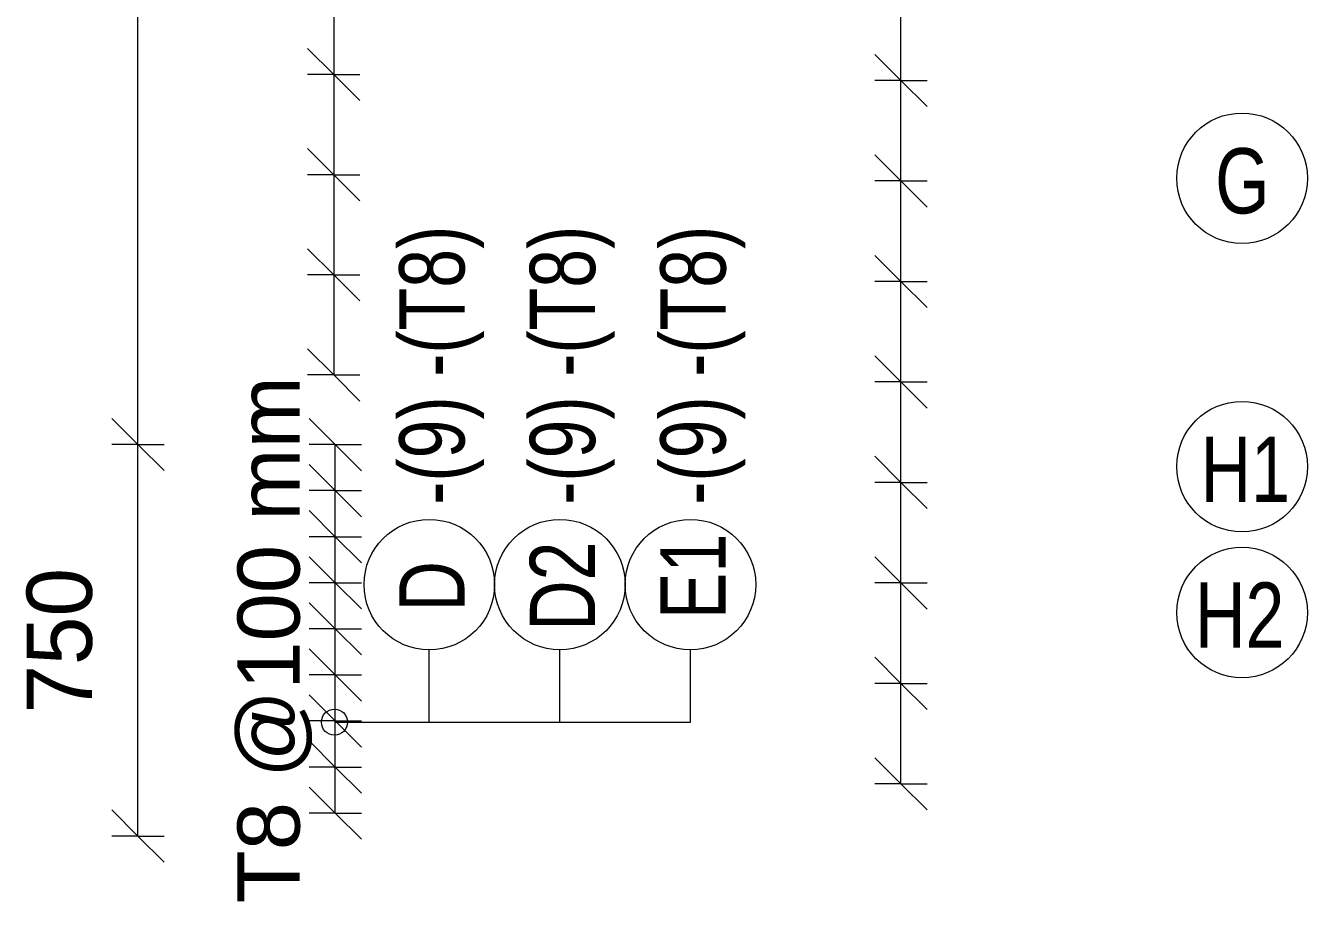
# Model space of a CAD drawing. Header units: millimetres. Extents: x -8986 to 3673, y -4076 to 6166.
# Drawn here: x -2596 to -142, y -1520 to 158 of the extents above; entities that cross this region are included whole.
import ezdxf

# ---------------------------------------------------------------- set-up
doc = ezdxf.new("R2010")
doc.units = ezdxf.units.MM
for name, color, linetype, lineweight in [('A-ANNO-DIMS', 211, 'Continuous', 9), ('A-ANNO-DIMS-50', 211, 'Continuous', 9), ('S-RBAR-IDEN', 171, 'Continuous', 9)]:
    doc.layers.add(name, color=color, linetype=linetype, lineweight=lineweight)
doc.styles.add('Arial_1', font='arial.ttf', dxfattribs={"height": 119.0625})
doc.styles.add('Nirmala UI Semilight', font='NirmalaS.ttf', dxfattribs={"width": 0.8, "height": 125})
doc.styles.add('Nirmala UI Semilight_1', font='NirmalaS.ttf', dxfattribs={"height": 125})
doc.dimstyles.new('Arrow_Filled_-_2_5_NI_UI_1', dxfattribs={"dimscale": 304.8, "dimtxt": 130.920493, "dimasz": 0.328084, "dimexe": 0.164042, "dimexo": 0.0625, "dimgap": 0.164042, "dimtad": 1, "dimdec": 4, "dimzin": 0, "dimdsep": 46, "dimtxsty": 'Arial_1', "dimblk1": 'OBLIQUE', "dimblk2": 'OBLIQUE', "dimsah": 1, "dimcen": 0.09, "dimazin": 0, "dimtfac": 1, "dimtdec": 4, "dimtix": 1, "dimtmove": 0, "dimatfit": 3, "dimfxl": 0.164042, "dimfxlon": 1, "dimtvp": 1, "dimtolj": 1, "dimtzin": 0, "dimarcsym": 2})
doc.dimstyles.new('Arrow_Filled_-_2_5_NI_UI_2', dxfattribs={"dimscale": 304.8, "dimtxt": 130.920493, "dimasz": 0.328084, "dimexe": 0.164042, "dimexo": 0.0625, "dimgap": 0.164042, "dimtad": 1, "dimdec": 4, "dimzin": 0, "dimdsep": 46, "dimtxsty": 'Nirmala UI Semilight', "dimblk1": 'OBLIQUE', "dimblk2": 'OBLIQUE', "dimsah": 1, "dimcen": 0.09, "dimazin": 0, "dimtfac": 1, "dimtdec": 4, "dimtix": 1, "dimtmove": 0, "dimatfit": 3, "dimfxl": 0.164042, "dimfxlon": 1, "dimtvp": 1, "dimtolj": 1, "dimtzin": 0, "dimarcsym": 2})
doc.dimstyles.new('Arrow_Filled_-_2_5_NI_UI_3', dxfattribs={"dimscale": 304.8, "dimtxt": 130.920493, "dimasz": 0.328084, "dimexe": 0.164042, "dimexo": 0.0625, "dimgap": 0.164042, "dimtad": 1, "dimdec": 4, "dimzin": 0, "dimdsep": 46, "dimtxsty": 'Nirmala UI Semilight_1', "dimblk1": 'OBLIQUE', "dimblk2": 'OBLIQUE', "dimsah": 1, "dimcen": 0.09, "dimazin": 0, "dimtfac": 1, "dimtdec": 4, "dimtix": 1, "dimtmove": 0, "dimatfit": 3, "dimfxl": 0.164042, "dimfxlon": 1, "dimtvp": 1, "dimtolj": 1, "dimtzin": 0, "dimarcsym": 2})

# ---------------------------------------------------------------- blocks, each defined once
blk = doc.blocks.new('DIMBLOCK30-Elevation Front 1')
at = {"layer": 'A-ANNO-DIMS-50'}
for p, q in [((-2005.8, 255.6), (-2055.8, 305.6)), ((-2005.8, 255.6), (-2055.8, 255.6)), ((-2005.8, 255.6), (-2005.8, 63.8)), ((-2005.8, 255.6), (-1955.8, 205.6)), ((-2005.8, 255.6), (-1955.8, 255.6)), ((-2005.8, 63.8), (-2055.8, 113.8)), ((-2005.8, 63.8), (-2055.8, 63.8)), ((-2005.8, 63.8), (-1955.8, 13.8)), ((-2005.8, 63.8), (-1955.8, 63.8))]:
    blk.add_line(p, q, dxfattribs=at)
blk = doc.blocks.new('_Oblique')
at = {"color": 0, "linetype": 'ByBlock', "lineweight": -2}
blk.add_line((-0.5, -0.5), (0.5, 0.5), dxfattribs=at)
blk = doc.blocks.new('DIMBLOCK31-Elevation Front 1')
at = {"layer": 'A-ANNO-DIMS-50'}
for p, q in [((-2005.8, 63.8), (-2055.8, 113.8)), ((-2005.8, 63.8), (-2055.8, 63.8)), ((-2005.8, 63.8), (-2005.8, -128.1)), ((-2005.8, 63.8), (-1955.8, 13.8)), ((-2005.8, 63.8), (-1955.8, 63.8)), ((-2005.8, -128.1), (-2055.8, -78.1)), ((-2005.8, -128.1), (-2055.8, -128.1)), ((-2005.8, -128.1), (-1955.8, -178.1)), ((-2005.8, -128.1), (-1955.8, -128.1))]:
    blk.add_line(p, q, dxfattribs=at)
blk = doc.blocks.new('DIMBLOCK32-Elevation Front 1')
at = {"layer": 'A-ANNO-DIMS-50'}
for p, q in [((-2005.8, -128.1), (-2055.8, -78.1)), ((-2005.8, -128.1), (-2055.8, -128.1)), ((-2005.8, -128.1), (-2005.8, -319.9)), ((-2005.8, -128.1), (-1955.8, -178.1)), ((-2005.8, -128.1), (-1955.8, -128.1)), ((-2005.8, -319.9), (-2055.8, -269.9)), ((-2005.8, -319.9), (-2055.8, -319.9)), ((-2005.8, -319.9), (-1955.8, -369.9)), ((-2005.8, -319.9), (-1955.8, -319.9))]:
    blk.add_line(p, q, dxfattribs=at)
blk = doc.blocks.new('DIMBLOCK33-Elevation Front 1')
at = {"layer": 'A-ANNO-DIMS-50'}
for p, q in [((-2005.8, -319.9), (-2055.8, -269.9)), ((-2005.8, -319.9), (-2055.8, -319.9)), ((-2005.8, -319.9), (-2005.8, -511.7)), ((-2005.8, -319.9), (-1955.8, -369.9)), ((-2005.8, -319.9), (-1955.8, -319.9)), ((-2005.8, -511.7), (-2055.8, -461.7)), ((-2005.8, -511.7), (-2055.8, -511.7)), ((-2005.8, -511.7), (-1955.8, -561.7)), ((-2005.8, -511.7), (-1955.8, -511.7))]:
    blk.add_line(p, q, dxfattribs=at)
blk = doc.blocks.new('DIMBLOCK34-Elevation Front 1')
at = {"layer": 'A-ANNO-DIMS-50'}
for p, q in [((-2005.8, 2173.9), (-2055.8, 2223.9)), ((-2005.8, 2173.9), (-2055.8, 2173.9)), ((-2005.8, 2173.9), (-2005.8, -511.7)), ((-2005.8, 2173.9), (-2005.8, 1982.1)), ((-2005.8, 2173.9), (-1955.8, 2123.9)), ((-2005.8, 2173.9), (-1955.8, 2173.9)), ((-2005.8, 1982.1), (-2055.8, 2032.1)), ((-2005.8, 1982.1), (-2055.8, 1982.1)), ((-2005.8, 1982.1), (-2005.8, 1790.3)), ((-2005.8, 1982.1), (-1955.8, 1932.1)), ((-2005.8, 1982.1), (-1955.8, 1982.1)), ((-2005.8, 1790.3), (-2055.8, 1840.3)), ((-2005.8, 1790.3), (-2055.8, 1790.3)), ((-2005.8, 1790.3), (-2005.8, 1598.4)), ((-2005.8, 1790.3), (-1955.8, 1740.3)), ((-2005.8, 1790.3), (-1955.8, 1790.3)), ((-2005.8, 1598.4), (-2055.8, 1648.4)), ((-2005.8, 1598.4), (-2055.8, 1598.4)), ((-2005.8, 1598.4), (-2005.8, 1406.6)), ((-2005.8, 1598.4), (-1955.8, 1548.4)), ((-2005.8, 1598.4), (-1955.8, 1598.4)), ((-2005.8, 1406.6), (-2055.8, 1456.6)), ((-2005.8, 1406.6), (-2055.8, 1406.6)), ((-2005.8, 1406.6), (-2005.8, 1214.8)), ((-2005.8, 1406.6), (-1955.8, 1356.6)), ((-2005.8, 1406.6), (-1955.8, 1406.6)), ((-2005.8, 1214.8), (-2055.8, 1264.8)), ((-2005.8, 1214.8), (-2055.8, 1214.8)), ((-2005.8, 1214.8), (-2005.8, 1022.9)), ((-2005.8, 1214.8), (-1955.8, 1164.8)), ((-2005.8, 1214.8), (-1955.8, 1214.8)), ((-2005.8, 1022.9), (-2055.8, 1072.9)), ((-2005.8, 1022.9), (-2055.8, 1022.9)), ((-2005.8, 1022.9), (-2005.8, 831.1)), ((-2005.8, 1022.9), (-1955.8, 972.9)), ((-2005.8, 1022.9), (-1955.8, 1022.9)), ((-2005.8, 831.1), (-2055.8, 881.1)), ((-2005.8, 831.1), (-2055.8, 831.1)), ((-2005.8, 831.1), (-2005.8, 639.3)), ((-2005.8, 831.1), (-1955.8, 781.1)), ((-2005.8, 831.1), (-1955.8, 831.1)), ((-2005.8, 639.3), (-2055.8, 689.3)), ((-2005.8, 639.3), (-2055.8, 639.3)), ((-2005.8, 639.3), (-2005.8, 447.4)), ((-2005.8, 639.3), (-1955.8, 589.3)), ((-2005.8, 639.3), (-1955.8, 639.3)), ((-2005.8, 447.4), (-2055.8, 497.4)), ((-2005.8, 447.4), (-2055.8, 447.4)), ((-2005.8, 447.4), (-2005.8, 255.6)), ((-2005.8, 447.4), (-1955.8, 397.4)), ((-2005.8, 447.4), (-1955.8, 447.4)), ((-2005.8, 255.6), (-2055.8, 305.6)), ((-2005.8, 255.6), (-2055.8, 255.6)), ((-2005.8, 255.6), (-2005.8, 63.8)), ((-2005.8, 255.6), (-1955.8, 205.6)), ((-2005.8, 255.6), (-1955.8, 255.6)), ((-2005.8, 63.8), (-2055.8, 113.8)), ((-2005.8, 63.8), (-2055.8, 63.8)), ((-2005.8, 63.8), (-2005.8, -128.1)), ((-2005.8, 63.8), (-1955.8, 13.8)), ((-2005.8, 63.8), (-1955.8, 63.8)), ((-2005.8, -128.1), (-2055.8, -78.1)), ((-2005.8, -128.1), (-2055.8, -128.1)), ((-2005.8, -128.1), (-2005.8, -319.9)), ((-2005.8, -128.1), (-1955.8, -178.1)), ((-2005.8, -128.1), (-1955.8, -128.1)), ((-2005.8, -319.9), (-2055.8, -269.9)), ((-2005.8, -319.9), (-2055.8, -319.9)), ((-2005.8, -319.9), (-2005.8, -511.7)), ((-2005.8, -319.9), (-1955.8, -369.9)), ((-2005.8, -319.9), (-1955.8, -319.9)), ((-2005.8, -511.7), (-2055.8, -461.7)), ((-2005.8, -511.7), (-2055.8, -511.7)), ((-2005.8, -511.7), (-1955.8, -561.7)), ((-2005.8, -511.7), (-1955.8, -511.7))]:
    blk.add_line(p, q, dxfattribs=at)
blk = doc.blocks.new('_None')
blk = doc.blocks.new('DIMBLOCK44-Elevation Front 1')
at = {"layer": 'A-ANNO-DIMS-50'}
for p, q in [((-2002.9, -1262.8), (-2052.9, -1212.8)), ((-2002.9, -1262.8), (-2052.9, -1262.8)), ((-2002.9, -1351), (-2002.9, -1262.8)), ((-2002.9, -1262.8), (-1952.9, -1312.8)), ((-2002.9, -1262.8), (-1952.9, -1262.8)), ((-2002.9, -1351), (-2052.9, -1301)), ((-2002.9, -1351), (-2052.9, -1351)), ((-2002.9, -1351), (-1952.9, -1401)), ((-2002.9, -1351), (-1952.9, -1351))]:
    blk.add_line(p, q, dxfattribs=at)
blk = doc.blocks.new('DIMBLOCK45-Elevation Front 1')
at = {"layer": 'A-ANNO-DIMS-50'}
for p, q in [((-2002.9, -1174.5), (-2052.9, -1124.5)), ((-2002.9, -1174.5), (-2052.9, -1174.5)), ((-2002.9, -1262.8), (-2002.9, -1174.5)), ((-2002.9, -1174.5), (-1952.9, -1224.5)), ((-2002.9, -1174.5), (-1952.9, -1174.5)), ((-2002.9, -1262.8), (-2052.9, -1212.8)), ((-2002.9, -1262.8), (-2052.9, -1262.8)), ((-2002.9, -1262.8), (-1952.9, -1312.8)), ((-2002.9, -1262.8), (-1952.9, -1262.8))]:
    blk.add_line(p, q, dxfattribs=at)
blk = doc.blocks.new('DIMBLOCK46-Elevation Front 1')
at = {"layer": 'A-ANNO-DIMS-50'}
for p, q in [((-2002.9, -1086.3), (-2052.9, -1036.3)), ((-2002.9, -1086.3), (-2052.9, -1086.3)), ((-2002.9, -1174.5), (-2002.9, -1086.3)), ((-2002.9, -1086.3), (-1952.9, -1136.3)), ((-2002.9, -1086.3), (-1952.9, -1086.3)), ((-2002.9, -1174.5), (-2052.9, -1124.5)), ((-2002.9, -1174.5), (-2052.9, -1174.5)), ((-2002.9, -1174.5), (-1952.9, -1224.5)), ((-2002.9, -1174.5), (-1952.9, -1174.5))]:
    blk.add_line(p, q, dxfattribs=at)
blk = doc.blocks.new('DIMBLOCK47-Elevation Front 1')
at = {"layer": 'A-ANNO-DIMS-50'}
for p, q in [((-2002.9, -998), (-2052.9, -948)), ((-2002.9, -998), (-2052.9, -998)), ((-2002.9, -1086.3), (-2002.9, -998)), ((-2002.9, -998), (-1952.9, -1048)), ((-2002.9, -998), (-1952.9, -998)), ((-2002.9, -1086.3), (-2052.9, -1036.3)), ((-2002.9, -1086.3), (-2052.9, -1086.3)), ((-2002.9, -1086.3), (-1952.9, -1136.3)), ((-2002.9, -1086.3), (-1952.9, -1086.3))]:
    blk.add_line(p, q, dxfattribs=at)
blk = doc.blocks.new('DIMBLOCK48-Elevation Front 1')
at = {"layer": 'A-ANNO-DIMS-50'}
for p, q in [((-2002.9, -909.8), (-2052.9, -859.8)), ((-2002.9, -909.8), (-2052.9, -909.8)), ((-2002.9, -998), (-2002.9, -909.8)), ((-2002.9, -909.8), (-1952.9, -959.8)), ((-2002.9, -909.8), (-1952.9, -909.8)), ((-2002.9, -998), (-2052.9, -948)), ((-2002.9, -998), (-2052.9, -998)), ((-2002.9, -998), (-1952.9, -1048)), ((-2002.9, -998), (-1952.9, -998))]:
    blk.add_line(p, q, dxfattribs=at)
blk = doc.blocks.new('DIMBLOCK49-Elevation Front 1')
at = {"layer": 'A-ANNO-DIMS-50'}
for p, q in [((-2002.9, -821.5), (-2052.9, -771.5)), ((-2002.9, -821.5), (-2052.9, -821.5)), ((-2002.9, -909.8), (-2002.9, -821.5)), ((-2002.9, -821.5), (-1952.9, -871.5)), ((-2002.9, -821.5), (-1952.9, -821.5)), ((-2002.9, -909.8), (-2052.9, -859.8)), ((-2002.9, -909.8), (-2052.9, -909.8)), ((-2002.9, -909.8), (-1952.9, -959.8)), ((-2002.9, -909.8), (-1952.9, -909.8))]:
    blk.add_line(p, q, dxfattribs=at)
blk = doc.blocks.new('DIMBLOCK50-Elevation Front 1')
at = {"layer": 'A-ANNO-DIMS-50'}
for p, q in [((-2002.9, -733.3), (-2052.9, -683.3)), ((-2002.9, -733.3), (-2052.9, -733.3)), ((-2002.9, -821.5), (-2002.9, -733.3)), ((-2002.9, -733.3), (-1952.9, -783.3)), ((-2002.9, -733.3), (-1952.9, -733.3)), ((-2002.9, -821.5), (-2052.9, -771.5)), ((-2002.9, -821.5), (-2052.9, -821.5)), ((-2002.9, -821.5), (-1952.9, -871.5)), ((-2002.9, -821.5), (-1952.9, -821.5))]:
    blk.add_line(p, q, dxfattribs=at)
blk = doc.blocks.new('DIMBLOCK51-Elevation Front 1')
at = {"layer": 'A-ANNO-DIMS-50'}
for p, q in [((-2002.9, -645), (-2052.9, -595)), ((-2002.9, -645), (-2052.9, -645)), ((-2002.9, -733.3), (-2002.9, -645)), ((-2002.9, -645), (-1952.9, -695)), ((-2002.9, -645), (-1952.9, -645)), ((-2002.9, -733.3), (-2052.9, -683.3)), ((-2002.9, -733.3), (-2052.9, -733.3)), ((-2002.9, -733.3), (-1952.9, -783.3)), ((-2002.9, -733.3), (-1952.9, -733.3))]:
    blk.add_line(p, q, dxfattribs=at)
blk = doc.blocks.new('DIMBLOCK52-Elevation Front 1')
at = {"layer": 'A-ANNO-DIMS-50'}
for p, q in [((-2002.9, -645), (-2052.9, -595)), ((-2002.9, -645), (-2052.9, -645)), ((-2002.9, -1351), (-2002.9, -645)), ((-2002.9, -733.3), (-2002.9, -645)), ((-2002.9, -645), (-1952.9, -695)), ((-2002.9, -645), (-1952.9, -645)), ((-2002.9, -733.3), (-2052.9, -683.3)), ((-2002.9, -733.3), (-2052.9, -733.3)), ((-2002.9, -821.5), (-2002.9, -733.3)), ((-2002.9, -733.3), (-1952.9, -783.3)), ((-2002.9, -733.3), (-1952.9, -733.3)), ((-2002.9, -821.5), (-2052.9, -771.5)), ((-2002.9, -821.5), (-2052.9, -821.5)), ((-2002.9, -909.8), (-2002.9, -821.5)), ((-2002.9, -821.5), (-1952.9, -871.5)), ((-2002.9, -821.5), (-1952.9, -821.5)), ((-2002.9, -909.8), (-2052.9, -859.8)), ((-2002.9, -909.8), (-2052.9, -909.8)), ((-2002.9, -998), (-2002.9, -909.8)), ((-2002.9, -909.8), (-1952.9, -959.8)), ((-2002.9, -909.8), (-1952.9, -909.8)), ((-2002.9, -998), (-2052.9, -948)), ((-2002.9, -998), (-2052.9, -998)), ((-2002.9, -1086.3), (-2002.9, -998)), ((-2002.9, -998), (-1952.9, -1048)), ((-2002.9, -998), (-1952.9, -998)), ((-2002.9, -1086.3), (-2052.9, -1036.3)), ((-2002.9, -1086.3), (-2052.9, -1086.3)), ((-2002.9, -1174.5), (-2002.9, -1086.3)), ((-2002.9, -1086.3), (-1952.9, -1136.3)), ((-2002.9, -1086.3), (-1952.9, -1086.3)), ((-2002.9, -1174.5), (-2052.9, -1124.5)), ((-2002.9, -1174.5), (-2052.9, -1174.5)), ((-2002.9, -1262.8), (-2002.9, -1174.5)), ((-2002.9, -1174.5), (-1952.9, -1224.5)), ((-2002.9, -1174.5), (-1952.9, -1174.5)), ((-2002.9, -1262.8), (-2052.9, -1212.8)), ((-2002.9, -1262.8), (-2052.9, -1262.8)), ((-2002.9, -1351), (-2002.9, -1262.8)), ((-2002.9, -1262.8), (-1952.9, -1312.8)), ((-2002.9, -1262.8), (-1952.9, -1262.8)), ((-2002.9, -1351), (-2052.9, -1301)), ((-2002.9, -1351), (-2052.9, -1351)), ((-2002.9, -1351), (-1952.9, -1401)), ((-2002.9, -1351), (-1952.9, -1351))]:
    blk.add_line(p, q, dxfattribs=at)
blk = doc.blocks.new('DIMBLOCK53-Elevation Front 1')
at = {"layer": 'A-ANNO-DIMS-50'}
for p, q in [((-919.7, -1102.5), (-969.7, -1052.5)), ((-919.7, -1102.5), (-969.7, -1102.5)), ((-919.7, -1295), (-919.7, -1102.5)), ((-919.7, -1102.5), (-869.7, -1152.5)), ((-919.7, -1102.5), (-869.7, -1102.5)), ((-919.7, -1295), (-969.7, -1245)), ((-919.7, -1295), (-969.7, -1295)), ((-919.7, -1295), (-869.7, -1345)), ((-919.7, -1295), (-869.7, -1295))]:
    blk.add_line(p, q, dxfattribs=at)
blk = doc.blocks.new('DIMBLOCK54-Elevation Front 1')
at = {"layer": 'A-ANNO-DIMS-50'}
for p, q in [((-919.7, -910), (-969.7, -860)), ((-919.7, -910), (-969.7, -910)), ((-919.7, -1102.5), (-919.7, -910)), ((-919.7, -910), (-869.7, -960)), ((-919.7, -910), (-869.7, -910)), ((-919.7, -1102.5), (-969.7, -1052.5)), ((-919.7, -1102.5), (-969.7, -1102.5)), ((-919.7, -1102.5), (-869.7, -1152.5)), ((-919.7, -1102.5), (-869.7, -1102.5))]:
    blk.add_line(p, q, dxfattribs=at)
blk = doc.blocks.new('DIMBLOCK55-Elevation Front 1')
at = {"layer": 'A-ANNO-DIMS-50'}
for p, q in [((-919.7, -717.5), (-969.7, -667.5)), ((-919.7, -717.5), (-969.7, -717.5)), ((-919.7, -910), (-919.7, -717.5)), ((-919.7, -717.5), (-869.7, -767.5)), ((-919.7, -717.5), (-869.7, -717.5)), ((-919.7, -910), (-969.7, -860)), ((-919.7, -910), (-969.7, -910)), ((-919.7, -910), (-869.7, -960)), ((-919.7, -910), (-869.7, -910))]:
    blk.add_line(p, q, dxfattribs=at)
blk = doc.blocks.new('DIMBLOCK56-Elevation Front 1')
at = {"layer": 'A-ANNO-DIMS-50'}
for p, q in [((-919.7, -525), (-969.7, -475)), ((-919.7, -525), (-969.7, -525)), ((-919.7, -717.5), (-919.7, -525)), ((-919.7, -525), (-869.7, -575)), ((-919.7, -525), (-869.7, -525)), ((-919.7, -717.5), (-969.7, -667.5)), ((-919.7, -717.5), (-969.7, -717.5)), ((-919.7, -717.5), (-869.7, -767.5)), ((-919.7, -717.5), (-869.7, -717.5))]:
    blk.add_line(p, q, dxfattribs=at)
blk = doc.blocks.new('DIMBLOCK57-Elevation Front 1')
at = {"layer": 'A-ANNO-DIMS-50'}
for p, q in [((-919.7, -332.5), (-969.7, -282.5)), ((-919.7, -332.5), (-969.7, -332.5)), ((-919.7, -525), (-919.7, -332.5)), ((-919.7, -332.5), (-869.7, -382.5)), ((-919.7, -332.5), (-869.7, -332.5)), ((-919.7, -525), (-969.7, -475)), ((-919.7, -525), (-969.7, -525)), ((-919.7, -525), (-869.7, -575)), ((-919.7, -525), (-869.7, -525))]:
    blk.add_line(p, q, dxfattribs=at)
blk = doc.blocks.new('DIMBLOCK58-Elevation Front 1')
at = {"layer": 'A-ANNO-DIMS-50'}
for p, q in [((-919.7, -140), (-969.7, -90)), ((-919.7, -140), (-969.7, -140)), ((-919.7, -332.5), (-919.7, -140)), ((-919.7, -140), (-869.7, -190)), ((-919.7, -140), (-869.7, -140)), ((-919.7, -332.5), (-969.7, -282.5)), ((-919.7, -332.5), (-969.7, -332.5)), ((-919.7, -332.5), (-869.7, -382.5)), ((-919.7, -332.5), (-869.7, -332.5))]:
    blk.add_line(p, q, dxfattribs=at)
blk = doc.blocks.new('DIMBLOCK59-Elevation Front 1')
at = {"layer": 'A-ANNO-DIMS-50'}
for p, q in [((-919.7, 52.5), (-969.7, 102.5)), ((-919.7, 52.5), (-969.7, 52.5)), ((-919.7, -140), (-919.7, 52.5)), ((-919.7, 52.5), (-869.7, 2.5)), ((-919.7, 52.5), (-869.7, 52.5)), ((-919.7, -140), (-969.7, -90)), ((-919.7, -140), (-969.7, -140)), ((-919.7, -140), (-869.7, -190)), ((-919.7, -140), (-869.7, -140))]:
    blk.add_line(p, q, dxfattribs=at)
blk = doc.blocks.new('DIMBLOCK60-Elevation Front 1')
at = {"layer": 'A-ANNO-DIMS-50'}
for p, q in [((-919.7, 245), (-969.7, 295)), ((-919.7, 245), (-969.7, 245)), ((-919.7, 52.5), (-919.7, 245)), ((-919.7, 245), (-869.7, 195)), ((-919.7, 245), (-869.7, 245)), ((-919.7, 52.5), (-969.7, 102.5)), ((-919.7, 52.5), (-969.7, 52.5)), ((-919.7, 52.5), (-869.7, 2.5)), ((-919.7, 52.5), (-869.7, 52.5))]:
    blk.add_line(p, q, dxfattribs=at)
blk = doc.blocks.new('DIMBLOCK75-Elevation Front 1')
at = {"layer": 'A-ANNO-DIMS-50'}
for p, q in [((-919.7, 2940), (-969.7, 2990)), ((-919.7, 2940), (-969.7, 2940)), ((-919.7, -1295), (-919.7, 2940)), ((-919.7, 2747.5), (-919.7, 2940)), ((-919.7, 2940), (-869.7, 2890)), ((-919.7, 2940), (-869.7, 2940)), ((-919.7, 2747.5), (-969.7, 2797.5)), ((-919.7, 2747.5), (-969.7, 2747.5)), ((-919.7, 2555), (-919.7, 2747.5)), ((-919.7, 2747.5), (-869.7, 2697.5)), ((-919.7, 2747.5), (-869.7, 2747.5)), ((-919.7, 2555), (-969.7, 2605)), ((-919.7, 2555), (-969.7, 2555)), ((-919.7, 2362.5), (-919.7, 2555)), ((-919.7, 2555), (-869.7, 2505)), ((-919.7, 2555), (-869.7, 2555)), ((-919.7, 2362.5), (-969.7, 2412.5)), ((-919.7, 2362.5), (-969.7, 2362.5)), ((-919.7, 2170), (-919.7, 2362.5)), ((-919.7, 2362.5), (-869.7, 2312.5)), ((-919.7, 2362.5), (-869.7, 2362.5)), ((-919.7, 2170), (-969.7, 2220)), ((-919.7, 2170), (-969.7, 2170)), ((-919.7, 1977.5), (-919.7, 2170)), ((-919.7, 2170), (-869.7, 2120)), ((-919.7, 2170), (-869.7, 2170)), ((-919.7, 1977.5), (-969.7, 2027.5)), ((-919.7, 1977.5), (-969.7, 1977.5)), ((-919.7, 1785), (-919.7, 1977.5)), ((-919.7, 1977.5), (-869.7, 1927.5)), ((-919.7, 1977.5), (-869.7, 1977.5)), ((-919.7, 1785), (-969.7, 1835)), ((-919.7, 1785), (-969.7, 1785)), ((-919.7, 1592.5), (-919.7, 1785)), ((-919.7, 1785), (-869.7, 1735)), ((-919.7, 1785), (-869.7, 1785)), ((-919.7, 1592.5), (-969.7, 1642.5)), ((-919.7, 1592.5), (-969.7, 1592.5)), ((-919.7, 1400), (-919.7, 1592.5)), ((-919.7, 1592.5), (-869.7, 1542.5)), ((-919.7, 1592.5), (-869.7, 1592.5)), ((-919.7, 1400), (-969.7, 1450)), ((-919.7, 1400), (-969.7, 1400)), ((-919.7, 1207.5), (-919.7, 1400)), ((-919.7, 1400), (-869.7, 1350)), ((-919.7, 1400), (-869.7, 1400)), ((-919.7, 1207.5), (-969.7, 1257.5)), ((-919.7, 1207.5), (-969.7, 1207.5)), ((-919.7, 1015), (-919.7, 1207.5)), ((-919.7, 1207.5), (-869.7, 1157.5)), ((-919.7, 1207.5), (-869.7, 1207.5)), ((-919.7, 1015), (-969.7, 1065)), ((-919.7, 1015), (-969.7, 1015)), ((-919.7, 822.5), (-919.7, 1015)), ((-919.7, 1015), (-869.7, 965)), ((-919.7, 1015), (-869.7, 1015)), ((-919.7, 822.5), (-969.7, 872.5)), ((-919.7, 822.5), (-969.7, 822.5)), ((-919.7, 630), (-919.7, 822.5)), ((-919.7, 822.5), (-869.7, 772.5)), ((-919.7, 822.5), (-869.7, 822.5)), ((-919.7, 630), (-969.7, 680)), ((-919.7, 630), (-969.7, 630)), ((-919.7, 437.5), (-919.7, 630)), ((-919.7, 630), (-869.7, 580)), ((-919.7, 630), (-869.7, 630)), ((-919.7, 437.5), (-969.7, 487.5)), ((-919.7, 437.5), (-969.7, 437.5)), ((-919.7, 245), (-919.7, 437.5)), ((-919.7, 437.5), (-869.7, 387.5)), ((-919.7, 437.5), (-869.7, 437.5)), ((-919.7, 245), (-969.7, 295)), ((-919.7, 245), (-969.7, 245)), ((-919.7, 52.5), (-919.7, 245)), ((-919.7, 245), (-869.7, 195)), ((-919.7, 245), (-869.7, 245)), ((-919.7, 52.5), (-969.7, 102.5)), ((-919.7, 52.5), (-969.7, 52.5)), ((-919.7, -140), (-919.7, 52.5)), ((-919.7, 52.5), (-869.7, 2.5)), ((-919.7, 52.5), (-869.7, 52.5)), ((-919.7, -140), (-969.7, -90)), ((-919.7, -140), (-969.7, -140)), ((-919.7, -332.5), (-919.7, -140)), ((-919.7, -140), (-869.7, -190)), ((-919.7, -140), (-869.7, -140)), ((-919.7, -332.5), (-969.7, -282.5)), ((-919.7, -332.5), (-969.7, -332.5)), ((-919.7, -525), (-919.7, -332.5)), ((-919.7, -332.5), (-869.7, -382.5)), ((-919.7, -332.5), (-869.7, -332.5)), ((-919.7, -525), (-969.7, -475)), ((-919.7, -525), (-969.7, -525)), ((-919.7, -717.5), (-919.7, -525)), ((-919.7, -525), (-869.7, -575)), ((-919.7, -525), (-869.7, -525)), ((-919.7, -717.5), (-969.7, -667.5)), ((-919.7, -717.5), (-969.7, -717.5)), ((-919.7, -910), (-919.7, -717.5)), ((-919.7, -717.5), (-869.7, -767.5)), ((-919.7, -717.5), (-869.7, -717.5)), ((-919.7, -910), (-969.7, -860)), ((-919.7, -910), (-969.7, -910)), ((-919.7, -1102.5), (-919.7, -910)), ((-919.7, -910), (-869.7, -960)), ((-919.7, -910), (-869.7, -910)), ((-919.7, -1102.5), (-969.7, -1052.5)), ((-919.7, -1102.5), (-969.7, -1102.5)), ((-919.7, -1295), (-919.7, -1102.5)), ((-919.7, -1102.5), (-869.7, -1152.5)), ((-919.7, -1102.5), (-869.7, -1102.5)), ((-919.7, -1295), (-969.7, -1245)), ((-919.7, -1295), (-969.7, -1295)), ((-919.7, -1295), (-869.7, -1345)), ((-919.7, -1295), (-869.7, -1295))]:
    blk.add_line(p, q, dxfattribs=at)
blk = doc.blocks.new('M_Rebar Tag_rfa MARK - DOT 1 MM-794228-Elevation Front 1')
at = {"layer": 'S-RBAR-IDEN'}
blk.add_circle((-4935.3, 5538.6), 125, dxfattribs=at)
blk = doc.blocks.new('DIMBLOCK76-Elevation Front 1')
at = {"layer": 'A-ANNO-DIMS-50'}
for p, q in [((-2380.8, -644.9), (-2430.8, -594.9)), ((-2380.8, -644.9), (-2430.8, -644.9)), ((-2380.8, -1395), (-2380.8, -644.9)), ((-2380.8, -644.9), (-2330.8, -694.9)), ((-2380.8, -644.9), (-2330.8, -644.9)), ((-2380.8, -1395), (-2430.8, -1345)), ((-2380.8, -1395), (-2430.8, -1395)), ((-2380.8, -1395), (-2330.8, -1445)), ((-2380.8, -1395), (-2330.8, -1395))]:
    blk.add_line(p, q, dxfattribs=at)
at = {"layer": 'A-ANNO-DIMS-50', "color": 0, "insert": (-2593.9, -1160.4), "char_height": 125, "width": 337.061, "attachment_point": 1, "rotation": 90, "line_spacing_factor": 1.142579, "style": 'Nirmala UI Semilight_1'}
blk.add_mtext('750', dxfattribs=at)
blk = doc.blocks.new('DIMBLOCK77-Elevation Front 1')
at = {"layer": 'A-ANNO-DIMS-50'}
for p, q in [((-2380.8, 2290), (-2430.8, 2340)), ((-2380.8, 2290), (-2430.8, 2290)), ((-2380.8, -644.9), (-2380.8, 2290)), ((-2380.8, 2290), (-2330.8, 2240)), ((-2380.8, 2290), (-2330.8, 2290)), ((-2380.8, -644.9), (-2430.8, -594.9)), ((-2380.8, -644.9), (-2430.8, -644.9)), ((-2380.8, -644.9), (-2330.8, -694.9)), ((-2380.8, -644.9), (-2330.8, -644.9))]:
    blk.add_line(p, q, dxfattribs=at)
at = {"layer": 'A-ANNO-DIMS-50', "color": 0, "insert": (-2593.9, 632.1), "char_height": 125, "width": 457.032, "attachment_point": 1, "rotation": 90, "line_spacing_factor": 1.142579, "style": 'Nirmala UI Semilight_1'}
blk.add_mtext('2935', dxfattribs=at)
blk = doc.blocks.new('M_Rebar Tag_rfa MARK - ARROW-794226-Elevation Right 1')
at = {"layer": 'S-RBAR-IDEN'}
blk.add_circle((20841, 4222), 125, dxfattribs=at)

msp = doc.modelspace()

# ---------------------------------------------------------------- linework, layer by layer
at = {"layer": 'S-RBAR-IDEN'}
for p, q in [((-1822.8286, -1176.78535), (-1822.8286, -1038.25667)), ((-1572.8286, -1176.78535), (-1572.8286, -1038.25667)), ((-1322.8286, -1176.78535), (-1322.8286, -1038.25667)), ((-2004.42182, -1176.78535), (-1822.8286, -1176.78535)), ((-2004.42182, -1176.78535), (-1572.8286, -1176.78535)), ((-2004.42182, -1176.78535), (-1322.8286, -1176.78535))]:
    msp.add_line(p, q, dxfattribs=at)
msp.add_circle((-2004.42182, -1176.78535), 25, dxfattribs=at)
msp.add_circle((-2004.42182, -1176.78535), 25, dxfattribs=at)
msp.add_circle((-2004.42182, -1176.78535), 25, dxfattribs=at)

# ---------------------------------------------------------------- block references
for p in [(-21107.62428, -4356.86259), (-21107.62428, -4909.31397), (-21107.62428, -5188.77141)]:
    msp.add_blockref('M_Rebar Tag_rfa MARK - ARROW-794226-Elevation Right 1', p, dxfattribs=at)
at = {"layer": 'S-RBAR-IDEN', "rotation": 89.99999999999991}
for p in [(3715.72606, 4022.05463), (3965.72606, 4022.05463), (4215.72606, 4022.05463)]:
    msp.add_blockref('M_Rebar Tag_rfa MARK - DOT 1 MM-794228-Elevation Front 1', p, dxfattribs=at)

# ---------------------------------------------------------------- texts
at = {"layer": 'S-RBAR-IDEN', "char_height": 125, "attachment_point": 1, "style": 'Nirmala UI Semilight'}
for s, insert, width in [('G', (-318.15938, -77.27016), 115.443), ('H1', (-345.95938, -629.72154), 182.78475), ('H2', (-356.55938, -909.17899), 208.43875)]:
    msp.add_mtext(s, dxfattribs=dict(at, insert=insert, width=width))
at = {"layer": 'S-RBAR-IDEN', "char_height": 125, "attachment_point": 1, "rotation": 90, "style": 'Nirmala UI Semilight'}
for s, insert, width in [('-(9) -(T8)', (-1880.43098, -760.49248), 641.35), ('-(9) -(T8)', (-1630.43098, -760.49248), 641.35), ('-(9) -(T8)', (-1380.43098, -760.49248), 641.35), ('E1', (-1380.43098, -979.41813), 150.71725), ('D2', (-1630.43098, -1001.81813), 205.232), ('D', (-1880.43098, -964.81813), 115.443)]:
    msp.add_mtext(s, dxfattribs=dict(at, insert=insert, width=width))

# ---------------------------------------------------------------- dimensions: what is measured, and where the dimension line sits
at = {"layer": 'A-ANNO-DIMS'}
for base, p1, p2, text, dimstyle, override, picture, middle in [((-919.69825, 2940), (-969.69825, -1295), (-969.69825, 2940), '4235', 'Arrow_Filled_-_2_5_NI_UI_1', {"dimpost": '<>', "dimblk1": 'None', "dimblk2": 'None', "dimsah": 1, "dimfxl": 4235}, 'DIMBLOCK75-Elevation Front 1', (-1030.52895, 822.5)), ((-2005.76291, -511.71982), (-2055.76291, 2173.93359), (-2055.76291, -511.71982), '2686', 'Arrow_Filled_-_2_5_NI_UI_2', {"dimpost": '<>', "dimblk1": 'None', "dimblk2": 'None', "dimsah": 1, "dimfxl": 2685.65341}, 'DIMBLOCK34-Elevation Front 1', (-2120.39855, 831.10689)), ((-2005.76291, 63.77734), (-2055.76291, 255.60973), (-2055.76291, 63.77734), ' ', 'Arrow_Filled_-_2_5_NI_UI_2', {"dimpost": '<>', "dimfxl": 191.832386}, 'DIMBLOCK30-Elevation Front 1', (-2005.76291, 159.69354)), ((-919.69825, 245), (-969.69825, 52.5), (-969.69825, 245), ' ', 'Arrow_Filled_-_2_5_NI_UI_1', {"dimpost": '<>', "dimfxl": 192.5}, 'DIMBLOCK60-Elevation Front 1', (-919.69825, 148.75)), ((-2005.76291, -128.05504), (-2055.76291, 63.77734), (-2055.76291, -128.05504), ' ', 'Arrow_Filled_-_2_5_NI_UI_2', {"dimpost": '<>', "dimfxl": 191.832386}, 'DIMBLOCK31-Elevation Front 1', (-2005.76291, -32.13885)), ((-919.69825, 52.5), (-969.69825, -140), (-969.69825, 52.5), ' ', 'Arrow_Filled_-_2_5_NI_UI_1', {"dimpost": '<>', "dimfxl": 192.5}, 'DIMBLOCK59-Elevation Front 1', (-919.69825, -43.75)), ((-2005.76291, -319.88743), (-2055.76291, -128.05504), (-2055.76291, -319.88743), ' ', 'Arrow_Filled_-_2_5_NI_UI_2', {"dimpost": '<>', "dimfxl": 191.832386}, 'DIMBLOCK32-Elevation Front 1', (-2005.76291, -223.97124)), ((-919.69825, -140), (-969.69825, -332.5), (-969.69825, -140), ' ', 'Arrow_Filled_-_2_5_NI_UI_1', {"dimpost": '<>', "dimfxl": 192.5}, 'DIMBLOCK58-Elevation Front 1', (-919.69825, -236.25)), ((-2005.76291, -511.71982), (-2055.76291, -319.88743), (-2055.76291, -511.71982), ' ', 'Arrow_Filled_-_2_5_NI_UI_2', {"dimpost": '<>', "dimfxl": 191.832386}, 'DIMBLOCK33-Elevation Front 1', (-2005.76291, -415.80362)), ((-919.69825, -332.5), (-969.69825, -525), (-969.69825, -332.5), ' ', 'Arrow_Filled_-_2_5_NI_UI_1', {"dimpost": '<>', "dimfxl": 192.5}, 'DIMBLOCK57-Elevation Front 1', (-919.69825, -428.75)), ((-919.69825, -525), (-969.69825, -717.5), (-969.69825, -525), ' ', 'Arrow_Filled_-_2_5_NI_UI_1', {"dimpost": '<>', "dimfxl": 192.5}, 'DIMBLOCK56-Elevation Front 1', (-919.69825, -621.25)), ((-2002.85368, -645), (-2052.85368, -1351), (-2052.85368, -645), '706', 'Arrow_Filled_-_2_5_NI_UI_1', {"dimpost": '<>', "dimblk1": 'None', "dimblk2": 'None', "dimsah": 1, "dimfxl": 706}, 'DIMBLOCK52-Elevation Front 1', (-2113.64378, -998)), ((-2002.85368, -645), (-2052.85368, -733.25), (-2052.85368, -645), ' ', 'Arrow_Filled_-_2_5_NI_UI_1', {"dimpost": '<>', "dimfxl": 88.25}, 'DIMBLOCK51-Elevation Front 1', (-2002.85368, -689.125)), ((-2002.85368, -733.25), (-2052.85368, -821.5), (-2052.85368, -733.25), ' ', 'Arrow_Filled_-_2_5_NI_UI_1', {"dimpost": '<>', "dimfxl": 88.25}, 'DIMBLOCK50-Elevation Front 1', (-2002.85368, -777.375)), ((-919.69825, -717.5), (-969.69825, -910), (-969.69825, -717.5), ' ', 'Arrow_Filled_-_2_5_NI_UI_1', {"dimpost": '<>', "dimfxl": 192.5}, 'DIMBLOCK55-Elevation Front 1', (-919.69825, -813.75)), ((-2002.85368, -821.5), (-2052.85368, -909.75), (-2052.85368, -821.5), ' ', 'Arrow_Filled_-_2_5_NI_UI_1', {"dimpost": '<>', "dimfxl": 88.25}, 'DIMBLOCK49-Elevation Front 1', (-2002.85368, -865.625)), ((-2002.85368, -909.75), (-2052.85368, -998), (-2052.85368, -909.75), ' ', 'Arrow_Filled_-_2_5_NI_UI_1', {"dimpost": '<>', "dimfxl": 88.25}, 'DIMBLOCK48-Elevation Front 1', (-2002.85368, -953.875)), ((-919.69825, -910), (-969.69825, -1102.5), (-969.69825, -910), ' ', 'Arrow_Filled_-_2_5_NI_UI_1', {"dimpost": '<>', "dimfxl": 192.5}, 'DIMBLOCK54-Elevation Front 1', (-919.69825, -1006.25)), ((-2002.85368, -998), (-2052.85368, -1086.25), (-2052.85368, -998), ' ', 'Arrow_Filled_-_2_5_NI_UI_1', {"dimpost": '<>', "dimfxl": 88.25}, 'DIMBLOCK47-Elevation Front 1', (-2002.85368, -1042.125)), ((-2002.85368, -1086.25), (-2052.85368, -1174.5), (-2052.85368, -1086.25), ' ', 'Arrow_Filled_-_2_5_NI_UI_1', {"dimpost": '<>', "dimfxl": 88.25}, 'DIMBLOCK46-Elevation Front 1', (-2002.85368, -1130.375)), ((-919.69825, -1102.5), (-969.69825, -1295), (-969.69825, -1102.5), ' ', 'Arrow_Filled_-_2_5_NI_UI_1', {"dimpost": '<>', "dimfxl": 192.5}, 'DIMBLOCK53-Elevation Front 1', (-919.69825, -1198.75)), ((-2002.85368, -1174.5), (-2052.85368, -1262.75), (-2052.85368, -1174.5), ' ', 'Arrow_Filled_-_2_5_NI_UI_1', {"dimpost": '<>', "dimfxl": 88.25}, 'DIMBLOCK45-Elevation Front 1', (-2002.85368, -1218.625)), ((-2002.85368, -1262.75), (-2052.85368, -1351), (-2052.85368, -1262.75), ' ', 'Arrow_Filled_-_2_5_NI_UI_1', {"dimpost": '<>', "dimfxl": 88.25}, 'DIMBLOCK44-Elevation Front 1', (-2002.85368, -1306.875))]:
    dim = msp.add_linear_dim(base=base, p1=p1, p2=p2, angle=90, text=text, dimstyle=dimstyle, override=override, dxfattribs=at)
    dim.commit()
    dim.dimension.update_dxf_attribs({"geometry": picture, "text_midpoint": middle})
for base, p1, p2, override, picture, middle in [((-2380.83623, 2290), (-2430.83623, -644.93359), (-2430.83623, 2290), {"dimpost": '<>', "dimfxl": 2934.933594}, 'DIMBLOCK77-Elevation Front 1', (-2495.47187, 822.5332)), ((-2380.83623, -644.93359), (-2430.83623, -1395), (-2430.83623, -644.93359), {"dimpost": '<>', "dimfxl": 750.066406}, 'DIMBLOCK76-Elevation Front 1', (-2495.42828, -1019.9668))]:
    dim = msp.add_linear_dim(base=base, p1=p1, p2=p2, angle=90, dimstyle='Arrow_Filled_-_2_5_NI_UI_3', override=override, dxfattribs=at)
    dim.commit()
    dim.dimension.update_dxf_attribs({"geometry": picture, "text_midpoint": middle})

# ---------------------------------------------------------------- next in the draw order: texts
at = {"layer": 'S-RBAR-IDEN', "insert": (-2190.13738, -1523.82648), "char_height": 119.0625, "width": 1238.6071875, "attachment_point": 1, "rotation": 90, "style": 'Arial_1', "bg_fill": 3, "box_fill_scale": 0, "bg_fill_color": 256, "bg_fill_true_color": 3254780160, "bg_fill_transparency": 256}
msp.add_mtext('T8 @100 mm', dxfattribs=at)

doc.saveas('drawing.dxf')
